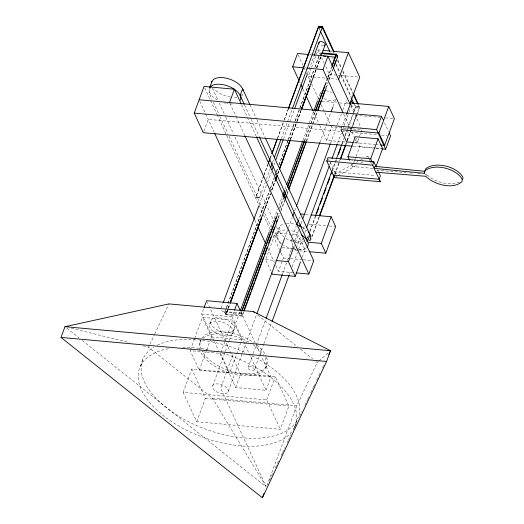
<?xml version="1.0" encoding="UTF-8"?>
<svg xmlns="http://www.w3.org/2000/svg" width="524" height="524" viewBox="0 0 524 524"><rect width="100%" height="100%" fill="white"/><g stroke="black" fill="none" stroke-linecap="round" stroke-linejoin="round"><path stroke-width="0.39" stroke-dasharray="2.62 1.97" d="M211.375 85.988L208.925 92.65L212.004 99.311M203.843 131.216L208.198 119.374L340.888 131.38M140.327 366.348L143.268 358.351M241.747 96.495L242.835 93.534A16.598 8.6 20.2 0 1 241.354 95.342M214.047 340.77L201.688 314.04L203.869 308.112M190.441 349.914L194.339 339.316M194.62 338.556L202.415 317.361L232.807 320.112L241.872 339.716L229.617 373.023L199.225 370.272L190.16 350.674L220.552 353.418L229.617 373.023M200.109 341.897L200.856 339.873A35.272 18.274 20.2 0 0 201.013 349.128M183.158 392.358L191.738 369.04L275.31 376.605L288.907 406.008L280.333 429.326L196.755 421.761L183.158 392.358L266.736 399.917L280.333 429.326M263.71 175.776L256.092 196.48L263.736 175.835M263.991 175.009L267.941 164.274M270.201 158.137L271.609 154.298M277.537 138.198L283.183 122.858M284.309 119.793L288.259 109.051M264.017 175.068L267.974 164.333M270.227 158.196L271.923 153.597M277.563 138.257L284.054 120.618M284.336 119.852L288.567 108.35M209.685 323.937L210.91 320.603M259.891 196.828L265.249 182.254M266.382 179.188L270.05 169.219M272.618 162.375L273.718 159.244M281.362 138.598L292.058 109.398M221.266 308.02L222.962 303.416M259.125 205.12L266.474 185.149M267.607 182.077L271.275 172.095M273.823 165.184L275.231 161.346M283.425 139.076L294.449 109.123M307.444 73.799L313.942 56.134M199.225 370.272L206.469 350.589M206.744 349.836L210.648 339.238M210.923 338.478L211.48 336.965L202.415 317.361M311.308 68.192L308.223 76.57L312.225 76.93M311.584 67.432L318.029 49.924L322.031 50.284M243.896 311.669L242.239 316.175L225.785 314.688L224.652 312.238L226.067 308.4M226.348 307.634L269.303 190.893M270.43 187.821L274.104 177.839M275.238 174.767L276.083 172.462M276.364 171.695L277.779 167.857M278.906 164.785L287.951 140.203M288.233 139.436L294.73 121.771M295.012 121.005L299.538 108.717M299.82 107.951L313.666 70.321M314.793 67.249L319.312 54.955M320.446 54.647L319.882 53.422L320.125 52.754L321.258 55.203M226.316 308.42L224.907 312.258L226.041 314.714L229.997 303.959M226.604 307.654L270.115 189.38M270.397 188.614L274.923 176.326M275.205 175.56L276.331 172.488M276.613 171.715L278.028 167.877M279.161 164.805L288.2 140.229M288.482 139.463L294.986 121.797M295.267 121.031L299.787 108.743M300.069 107.97L313.915 70.34M315.042 67.269L319.568 54.981M225.785 314.688L227.763 309.311M228.045 308.544L229.741 303.94M265.065 207.936L270.436 193.343M271.563 190.271L275.238 180.289M277.779 173.379L278.912 170.307M290.211 139.587L296.715 121.922M296.997 121.155L300.953 110.4M313.385 76.609L316.208 68.926M316.489 68.159L321.016 55.871M227.154 311.23L227.999 308.924M228.281 308.158L229.977 303.547M265.295 207.556L270.384 193.729M271.799 189.891L275.467 179.909M277.727 173.765L279.141 169.927M290.447 139.207L301.182 110.027M313.332 77.002L316.437 68.552M316.719 67.786L320.963 56.265M265.314 207.963L270.404 194.135M271.812 190.297L275.486 180.308M277.746 174.165L279.161 170.326M290.466 139.607L296.964 121.941M297.246 121.175L301.202 110.42M313.634 76.628L321.264 55.898M219.883 353.392L235.682 387.55L266.074 390.295L232.08 316.784L234.254 310.863M220.833 352.665L224.731 342.067M225.006 341.307L232.807 320.112M196.755 421.761L205.336 398.443L191.738 369.04M212.685 385.762L229.06 341.255M229.342 340.489L240.071 311.328M269.434 231.523L277.622 209.273M279.03 205.434L282.423 196.225M284.964 189.321L286.373 185.483M303.029 140.209L313.758 111.055M317.714 100.307L320.537 92.637M232.826 333.074A12.452 6.452 20.2 0 0 217.853 321.153A12.452 6.452 20.2 0 0 213.085 331.286A12.452 6.452 20.2 0 0 232.826 333.074L234.051 329.74A12.452 6.452 20.2 0 0 219.084 317.819A12.452 6.452 20.2 0 0 214.309 327.959A12.452 6.452 20.2 0 0 234.051 329.74M241.531 311.492L240.968 313.024L242.101 315.474L243.516 311.636M276.855 215.488L278.27 211.65M279.678 207.812L283.353 197.823M285.613 191.679L287.028 187.841M304.267 140.995L315.284 111.042M324.893 84.927L327.435 78.017M327.716 77.251L331.391 67.269M242.239 316.175L241.106 313.725L241.911 311.525M277.235 215.521L278.65 211.683M279.777 208.611L283.733 197.862M285.993 191.719L287.407 187.874M304.647 141.028L315.664 111.075M325.273 84.967L326.969 80.355M328.096 77.283L331.771 67.301M325.437 85.085L326.838 81.279M328.24 77.473L329.36 74.428L325.581 66.26M277.989 217.938L279.685 213.334M280.812 210.262L284.486 200.279M287.028 193.363L288.161 190.291M306.245 141.139L312.18 125.013M312.461 124.247L317.269 111.186M325.745 88.15L327.723 82.772M328.849 79.7L332.806 68.945M278.368 217.977L279.783 214.133M280.91 211.061L284.866 200.312M287.126 194.168L288.541 190.323M306.625 141.172L317.649 111.219M326.406 87.416L328.103 82.805M329.229 79.733L332.904 69.751M271.052 271.347L265.616 259.59L275.421 232.938L290.886 234.339M276.954 233.809L279.403 227.147M232.866 354.84L220.611 388.153L266.002 486.305M228.11 391.854A8.299 4.297 20.2 0 0 218.135 383.909A8.299 4.297 20.2 0 0 214.951 390.662A8.299 4.297 20.2 0 0 228.11 391.854L242.226 353.484M242.514 352.718L256.629 314.354M284.859 237.614L288.246 228.412M288.528 227.639L292.202 217.663M294.743 210.759L296.152 206.921M319.869 142.469L330.88 112.542M333.14 106.398L335.963 98.728M280.255 252.974L281.938 248.402M235.682 387.55L240.582 374.221L207.275 302.197M293.65 272.67L278.454 271.294L283.353 257.972L279.921 250.551M345.034 141.984L326.642 140.321L331.548 126.998L324.677 112.149M298.641 250.734L295.444 250.446L290.912 240.64L291.475 239.121M292.595 236.075L296.237 226.178M298.759 219.327L300.435 214.755M248.088 367.403L252.889 354.348M253.171 353.582L265.891 319.024M282.56 273.711L287.08 261.424M287.362 260.657L293.578 243.765M294.711 240.693L298.667 229.938M300.927 223.794L302.053 220.722M330.592 143.163L337.089 125.498M337.371 124.732L341.327 113.983M342.742 110.138L346.135 100.922M293.453 247.944L294.292 245.658M295.412 242.619L298.215 235.001L291.698 234.411M295.444 250.446L296.008 248.92M296.283 248.16L300.769 235.977M303.291 229.126L304.686 225.32M341.216 128.891L346.816 113.662M254.258 369.839A3.321 1.723 20.2 0 0 250.269 366.662A3.321 1.723 20.2 0 0 248.992 369.361A3.321 1.723 20.2 0 0 254.258 369.839L263.585 344.497M263.867 343.731L271.779 322.227M289.294 274.615L290.709 270.777M292.117 266.932L297.488 252.345M298.621 249.273L302.577 238.518M304.837 232.374L305.964 229.302M329.701 164.798L331.109 160.96M337.613 143.294L341.281 133.312M342.978 128.701L343.829 126.402M344.111 125.629L348.912 112.575M349.194 111.808L352.305 103.359M307.287 237.994L308.413 234.935M309.822 231.11L315.448 215.796M332.065 170.641L334.882 162.984M335.163 162.224L336.008 159.925M341.923 143.851L343.895 138.493M345.021 135.434L347.838 127.777M348.119 127.011L352.626 114.769M352.907 114.003L355.724 106.346L359.523 106.693L351.073 129.651L356.405 115.26L379.848 117.376M307.228 239.252L306.383 241.551L306.16 241.06M307.509 238.486L308.636 235.427M310.044 231.595L315.677 216.288M332.295 171.132L335.674 161.949M335.956 161.182L336.519 159.65M342.152 144.342L343.836 139.751M345.244 135.919L347.497 129.801M347.779 129.035L355.947 106.837L354.578 103.876M302.21 257.317L305.014 249.706L298.215 235.001M334.017 173.123L334.509 171.787L328.666 159.158M311.649 236.809L318.965 216.91M334.738 174.047L339.244 161.798M339.526 161.032L340.089 159.506M345.44 144.958L346.849 141.133M347.13 140.367L350.792 130.417M347.163 140.386L350.805 130.483M310.463 241.125L319.476 216.635M334.967 174.538L339.755 161.523M345.951 144.683L347.071 141.624M347.353 140.858L351.296 130.142M351.578 129.376L352.423 127.083M352.704 126.317L357.211 114.068M357.492 113.302L359.746 107.178L358.724 104.964M265.681 367.789L266.421 365.765M266.074 390.295L270.974 376.972L261.705 356.923M354.637 142.856L357.034 143.072L361.933 129.749L331.548 126.998M372.806 168.368L352.456 166.527L353.274 164.307M353.549 163.567L354.362 161.346M354.637 160.606L359.811 146.543L355.927 138.139M266.736 399.917L275.31 376.605M294.586 427.256L297.527 419.266M425.953 175.606L426.444 174.276L424.84 174.145M266.913 485.525L296.82 405.766L317.203 362.47L318.415 361.403M265.917 486.344L212.482 398.135L148.528 347.209L149.569 345.008M149.91 344.275L154.403 334.738M154.75 334.004L168.911 303.913M269.467 480.416L271.203 476.729M271.55 475.989L273.279 472.307M275.362 467.886L277.098 464.199M277.445 463.465L279.181 459.777M281.264 455.356L282.298 453.149M282.646 452.409L285.076 447.254M287.159 442.832L288.2 440.619M288.547 439.885L290.977 434.724M293.748 428.829L296.178 423.674M299.649 416.305L302.073 411.144M304.85 405.249L307.28 400.087M307.627 399.354L308.669 397.14M310.752 392.718L313.175 387.564M313.522 386.823L314.564 384.616M316.647 380.195L318.382 376.507M318.73 375.774L320.465 372.086M322.542 367.665L324.277 363.984M319.018 360.866L328.103 352.855M334.692 174.341L353.025 164.222M356.556 162.276L357.964 161.497M360.787 159.938L362.195 159.165M365.719 157.22L367.835 156.047L368.542 157.501M335.825 176.791L337.233 176.012M337.941 175.625L356.982 165.119M360.505 163.167L363.329 161.615M459.633 182.175C448.544 185.791 434.743 182.483 426.444 174.276M376.645 170.215L406.362 172.638M409.578 172.9L413.593 173.228M417.608 173.555L420.019 173.752M330.827 51.077L332.426 51.221M319.882 53.422L320.701 54.666M309.546 54.575L311.145 54.719M304.647 67.897L306.245 68.041M329.36 74.428L337.358 75.148M338.157 75.22L340.554 75.436M341.36 75.508L359.752 77.172M313.024 77.002L325.817 78.161M326.616 78.233L337.017 79.176M321.952 101.289L336.349 102.593M339.552 102.881L348.349 103.68M355.947 106.837L359.746 107.178M385.507 117.893L392.777 118.548M341.7 131.452L378.335 134.766M381.59 135.061L387.288 135.578M354.683 142.639L374.889 144.467M375.701 144.539L379.743 144.906M359.811 146.543L375.276 147.945M376.094 148.017L382.605 148.606M353.084 146.248L375.06 148.24M375.878 148.312L381.57 148.829M334.509 171.787L375.57 175.501M305.518 214.427L310.313 214.866M309.245 224.161L328.443 225.896M329.242 225.968L335.642 226.545M290.912 240.64L292.51 240.791M293.309 240.863L303.71 241.8M282.22 247.642L293.617 248.671M298.497 249.116L305.014 249.706M299.446 250.806L308.243 251.605M283.353 257.972L289.752 258.555M290.551 258.627L302.551 259.708M303.35 259.78L313.745 260.723M265.616 259.59L275.382 260.474M241.348 313.064L224.901 311.57L226.034 314.02L242.481 315.514M224.652 312.238L241.106 313.725M201.688 314.04L232.08 316.784M211.48 336.965L241.872 339.716M240.582 374.221L270.974 376.972M212.482 398.135L296.82 405.766M205.336 398.443L288.907 406.008M71.271 328.24L129.611 342.565M143.013 345.853L148.528 347.209M257.723 315.114L297.377 346.685M300.573 349.233L312.723 358.907M315.926 361.455L317.203 362.47M66.882 328.221L79.032 337.888M82.229 340.436L265.707 486.534M368.903 158.228L369.964 160.403M370.317 161.13L371.732 164.032M369.675 159.951L371.451 163.58M384.505 122.799L388.533 131.517M337.849 59.834L341.615 67.969M342.984 70.93L352.907 92.388M337.6 60.529L341.36 68.664M342.729 71.624L352.652 93.076M358.121 104.918L359.49 107.872L355.691 107.531L353.982 103.831M318.998 26.94L320.367 29.901M336.107 63.928L339.866 72.07M341.235 75.024L351.159 96.482M319.09 28.375L320.112 30.595M332.773 57.968L333.454 59.441M335.851 64.622L340.639 74.978M340.98 75.718L351.244 97.916M351.408 104.446L355.076 112.378M350.949 105.986L354.728 114.153M355.069 114.9L361.252 128.262M377.653 169.999L378.335 171.486M367.835 156.047L368.686 157.888M318.029 49.924L320.092 54.378M321.461 57.345L324.212 63.286M343.639 114.114L349.822 127.476M350.17 128.223L351.539 131.19M351.886 131.937L354.971 138.618M355.318 139.358L357.034 143.072M351.486 164.431L352.456 166.527M298.235 54.974L303.042 65.369M304.418 68.336L305.106 69.823M306.481 72.797L311.315 83.251M311.629 83.932L319.214 100.333M321.245 104.721L324.336 111.402M299.171 80.919L300.2 83.146M302.951 89.087L305.354 94.287M313.254 111.363L319.43 124.732M319.778 125.472L326.642 140.321M250.131 105.095L256.636 119.158M256.976 119.898L265.19 137.661M244.603 105.101L250.76 118.417M251.101 119.158L259.321 136.921M241.636 104.787L247.132 116.669M247.472 117.415L256.059 135.978M229.866 103.261L235.702 115.883M236.049 116.629L244.977 135.932M212.403 88.209L217.879 100.051M219.248 103.012L225.405 116.335M225.752 117.075L233.625 134.098M234.994 137.059L273.666 220.689M276.403 226.61L278.801 231.785L276.351 238.453L273.954 233.272M275.421 232.938L280.857 244.701M213.373 102.272L219.536 115.594M219.877 116.335L227.75 133.358M229.119 136.319L257.526 197.744M257.867 198.485L263.343 210.327M264.712 213.288L271.216 227.351M204.72 87.934L210.216 99.815M210.556 100.556L216.739 113.918M217.08 114.664L254.854 196.343M255.201 197.083L262.066 211.938M263.441 214.906L270.653 230.501M273.056 235.695L279.58 249.804M199.801 101.224L214.244 132.441M254.762 220.06L257.507 226.001M267.81 248.278L274.334 262.386M275.709 265.354L278.454 271.294M240.758 311.629L255.869 344.301M256.21 345.047L261.358 356.182M214.395 341.51L218.515 350.418M335.222 99.632A8.299 4.297 20.2 0 1 322.804 97.536M320.321 93.75A8.299 4.297 20.2 0 1 321.271 91.733M325.98 90.783A8.299 4.297 20.2 0 1 332.019 92.702M232.551 103.975A16.598 8.6 20.2 0 1 226.781 103.516M225.399 103.215A16.598 8.6 20.2 0 1 224.023 102.842M217.414 100.064A16.598 8.6 20.2 0 1 209.528 88.012M237.084 97.084A16.598 8.6 20.2 0 1 232.728 97.3M230.599 97.084A16.598 8.6 20.2 0 1 213.903 88.648M305.806 248.173A16.598 8.6 20.2 0 1 299.237 249.797M296.25 249.634A16.598 8.6 20.2 0 1 294.2 249.313M292.824 249.011A16.598 8.6 20.2 0 1 283.425 245.003M281.486 243.608A16.598 8.6 20.2 0 1 279.534 231.287A16.598 8.6 20.2 0 1 299.918 233.94M303.141 243.064A16.598 8.6 20.2 0 1 295.274 242.35M292.51 241.538A16.598 8.6 20.2 0 1 279.593 231.778A16.598 8.6 20.2 0 1 284.506 223.728M286.517 223.414A16.598 8.6 20.2 0 1 295.765 224.495M302.368 227.278A16.598 8.6 20.2 0 1 307.392 231.012M348.486 103.706A3.321 1.723 20.2 0 1 346.914 100.307M227.108 310.28A3.321 1.723 20.2 0 1 224.973 311.97A3.321 1.723 20.2 0 1 221.03 309.736M323.773 45.496A3.321 1.723 20.2 0 1 319.411 43.774M266.559 357.283A35.272 18.274 20.2 0 1 243.005 373.625A35.272 18.274 20.2 0 1 201.956 351.113M201.937 338.104A35.272 18.274 20.2 0 1 253.721 342.676M256.793 344.936A35.272 18.274 20.2 0 1 265.93 355.744M265.19 357.768A35.272 18.274 20.2 0 1 242.527 375.675A35.272 18.274 20.2 0 1 200.6 351.925M199.972 350.379A35.272 18.274 20.2 0 1 201.19 340.128M203.247 338.052A35.272 18.274 20.2 0 1 248.92 342.179M252.974 344.7A35.272 18.274 20.2 0 1 263.448 354.715M294.259 427.931A82.989 42.988 20.2 0 1 173.241 422.671A82.989 42.988 20.2 0 1 170.189 348.394M182.706 347.327A82.989 42.988 20.2 0 1 208.88 349.842M222.13 353.097A82.989 42.988 20.2 0 1 295.215 425.789M251.893 355.691A82.989 42.988 20.2 0 1 291.337 427.335A82.989 42.988 20.2 0 1 181.166 417.72A82.989 42.988 20.2 0 1 153.742 347.124M157.266 345.192A82.989 42.988 20.2 0 1 246.129 352.927"/><path stroke-width="0.79" d="M425.2 169.887L424.964 171.322L374.856 166.344L374.116 168.342L424.23 173.32L424.578 171.171C433.8 162.709 457.026 168.512 462.26 179.581L461.906 181.73C452.409 190.094 433.911 184.369 425.711 176.274L375.911 172.213M462.646 179.732L462.993 177.584C457.76 166.514 434.534 160.711 425.311 169.173M61.007 337.443L64.963 326.694L168.911 303.913L253.249 311.544L330.526 350.72L326.563 361.468L262.386 497.8L61.007 337.443L326.563 361.468M352.266 146.176L203.292 132.696L194.227 113.092L204.032 86.447L234.424 89.198L241.295 104.047M209.803 87.272L211.984 81.351M229.525 102.521L234.424 89.198M204.137 307.372L206.587 300.711L236.979 303.462L240.071 310.143M298.831 80.179L292.647 66.81L297.553 53.487L308.747 54.503M268.223 163.501L269.919 158.903M271.891 153.532L277.255 138.965M288.541 108.285L318.448 26.993L322.28 27.399M268.255 163.567L269.945 158.962M271.923 153.597L277.281 139.024M288.567 108.35L318.448 26.993M322.201 27.235L322.457 26.541L318.658 26.2L318.402 26.894L322.201 27.235L333.834 52.387M270.639 167.739L272.303 163.082M274.307 157.77L281.054 139.305M292.366 108.691L322.247 27.34M223.244 302.649L258.843 205.886M272.126 169.789L273.253 166.717M275.794 159.807L283.143 139.843M294.73 108.357L307.162 74.565M314.223 55.367L319.031 42.313M230.311 302.4L261.391 217.918M275.801 178.749L276.652 176.45M279.475 168.767L289.929 140.353M301.516 108.861L309.71 86.591M230.259 302.78L265.013 208.323M275.755 179.143L277.163 175.298M279.423 169.154L290.165 139.974M301.464 109.254L313.332 77.002M321.245 55.498L325.201 44.75M230.278 303.193L261.64 217.945M275.768 179.542L277.183 175.704M279.443 169.56L290.185 140.373M301.765 108.887L309.959 86.617M234.529 310.123L236.979 303.462M342.958 112.627L323.039 69.561L327.939 56.238L311.944 54.791M240.352 310.562L269.153 232.296M282.705 195.459L284.394 190.854M286.654 184.717L302.748 140.976M314.04 110.282L317.426 101.08M241.819 310.725L276.292 217.028M283.635 197.057L285.331 192.452M287.309 187.075L303.979 141.762M315.284 111.042L324.611 85.7M331.954 65.729L336.192 54.208L337.043 56.048M242.199 310.758L276.954 216.294M284.015 197.089L285.429 193.251M287.689 187.107L304.359 141.794M315.664 111.075L324.991 85.733M332.052 66.535L336.572 54.241L321.69 52.898M243.798 310.87L246.909 302.42M247.472 300.887L250.577 292.438M251.147 290.899L254.251 282.456M254.815 280.916L257.926 272.467M258.489 270.934L263.579 257.107M264.423 254.802L267.253 247.125M268.661 243.287L270.921 237.143M272.618 232.532L274.596 227.154M276.292 222.549L277.144 220.244M285.338 197.974L286.183 195.668M289.006 187.985L289.857 185.686M290.42 184.147L293.532 175.697M294.095 174.165L297.206 165.715M297.77 164.182L300.874 155.733M301.444 154.194L304.549 145.751M305.112 144.211L305.964 141.906M317.832 109.654L321.219 100.438M322.07 98.132L324.893 90.449M333.939 65.873L335.917 60.502M244.177 310.902L278.087 218.744M285.148 199.546L286.844 194.935M288.822 189.557L306.344 141.945M317.93 110.453L326.125 88.183M333.467 68.212L337.705 56.697L336.572 54.241M338.615 79.32L348.421 52.669L333.225 51.3M256.911 313.581L284.578 238.387M292.765 216.13L294.174 212.292M296.433 206.155L319.869 142.469M331.161 111.769L332.858 107.171M296.794 224.652L298.477 220.087M266.172 318.251L282.279 274.484M299.793 226.866L300.645 224.567M302.905 218.423L330.31 143.93M271.733 272.821L272.414 274.288L295.209 276.351L288.41 261.646L293.453 247.944M373.874 161.824L372.649 165.158L380.306 181.723L334.417 177.571L326.753 161.006L327.978 157.672L373.874 161.824L376.278 167.025M349.947 103.824L359.752 77.172L348.421 52.669M346.816 113.662L350.739 103.005L388.729 106.444L394.395 118.693L384.59 145.345L380.548 144.978M272.061 321.461L289.012 275.382M306.533 227.77L329.137 166.331M331.961 158.654L337.325 144.061M315.448 215.796L331.784 171.407M336.572 158.392L341.641 144.617M316.522 213.995L318.775 207.871M320.184 204.046L322.437 197.921M323.845 194.09L326.098 187.972M327.507 184.14L329.76 178.022M331.168 174.191L332.013 171.898M338.491 154.292L340.744 148.168M295.209 276.351L300.527 261.889M319.247 216.143L334.174 175.579M340.371 158.739L345.159 145.724M319.758 215.868L334.404 176.064M340.6 159.231L345.67 145.449M349.547 160.226L347.923 156.728L355.279 136.744L378.073 138.801L382.605 148.606L376.068 166.37M296.047 272.886L308.846 274.045L313.745 260.723L256.4 136.718M309.042 251.677L325.836 253.197L321.304 243.391L331.109 216.746L311.112 214.938M325.836 253.197L335.642 226.545L331.109 216.746M382.389 148.901L385.644 149.196L376.579 129.592L381.479 116.269L199.133 99.77M384.59 145.345L378.924 133.089L388.729 106.444M372.335 162.289L370.717 158.792L378.073 138.801M385.644 149.196L390.544 135.873L389.201 132.965M262.386 497.8L264.083 493.189M424.23 173.32L424.722 171.99M328.79 354.401L330.526 350.72L64.963 326.694M322.83 50.356L330.028 51.005M321.448 53.566L336.329 54.909L337.463 57.358M337.325 56.657L337.705 56.697M323.36 56.088L325.712 56.297M328.063 56.507L335.897 57.221M292.647 66.81L303.848 67.825M307.044 68.113L323.039 69.561M194.227 113.092L376.579 129.592M378.924 133.089L340.934 129.657L346.6 141.906L353.065 142.489M347.923 156.728L370.717 158.792M326.753 161.006L372.649 165.158M333.284 175.121L379.173 179.274L380.398 175.94L378.682 172.226M300.717 213.995L304.713 214.355M308.505 242.232L321.304 243.391M276.2 260.546L288.41 261.646M253.249 311.544L254.526 312.566M379.245 179.542L380.306 181.723M381.479 116.269L383.162 119.898M322.457 26.541L334.089 51.699M353.589 93.862L358.377 104.224M352.993 93.816L357.781 104.178M320.459 31.335L330.035 52.046M351.244 97.916L353.982 103.831M327.939 56.238L350.261 104.505M300.887 84.633L302.603 88.346M306.383 96.514L312.907 110.623M249.791 104.355L242.605 88.818L240.149 95.479L244.256 104.361M265.537 138.402L310.025 234.614L307.575 241.276L259.662 137.661M244.977 135.932L308.846 274.045M259.609 197.594L255.836 197.306M214.585 133.188L254.415 219.32M258.194 227.488L265.406 243.084M209.908 87.357A16.598 8.6 20.2 0 1 229.296 86.571A16.598 8.6 20.2 0 1 240.385 100.195M211.578 82.799A16.598 8.6 20.2 0 1 227.134 78.371A16.598 8.6 20.2 0 1 243.195 90.704M308.335 232.027A16.598 8.6 20.2 0 1 309.383 240.595M297.147 224.94A16.598 8.6 20.2 0 1 301.759 226.944M301.333 234.798A16.598 8.6 20.2 0 1 306.933 247.256M350.726 100.949A3.321 1.723 20.2 0 1 352.305 103.359M319.077 43.256A3.321 1.723 20.2 0 1 322.849 41.972A3.321 1.723 20.2 0 1 324.415 45.365"/></g></svg>
